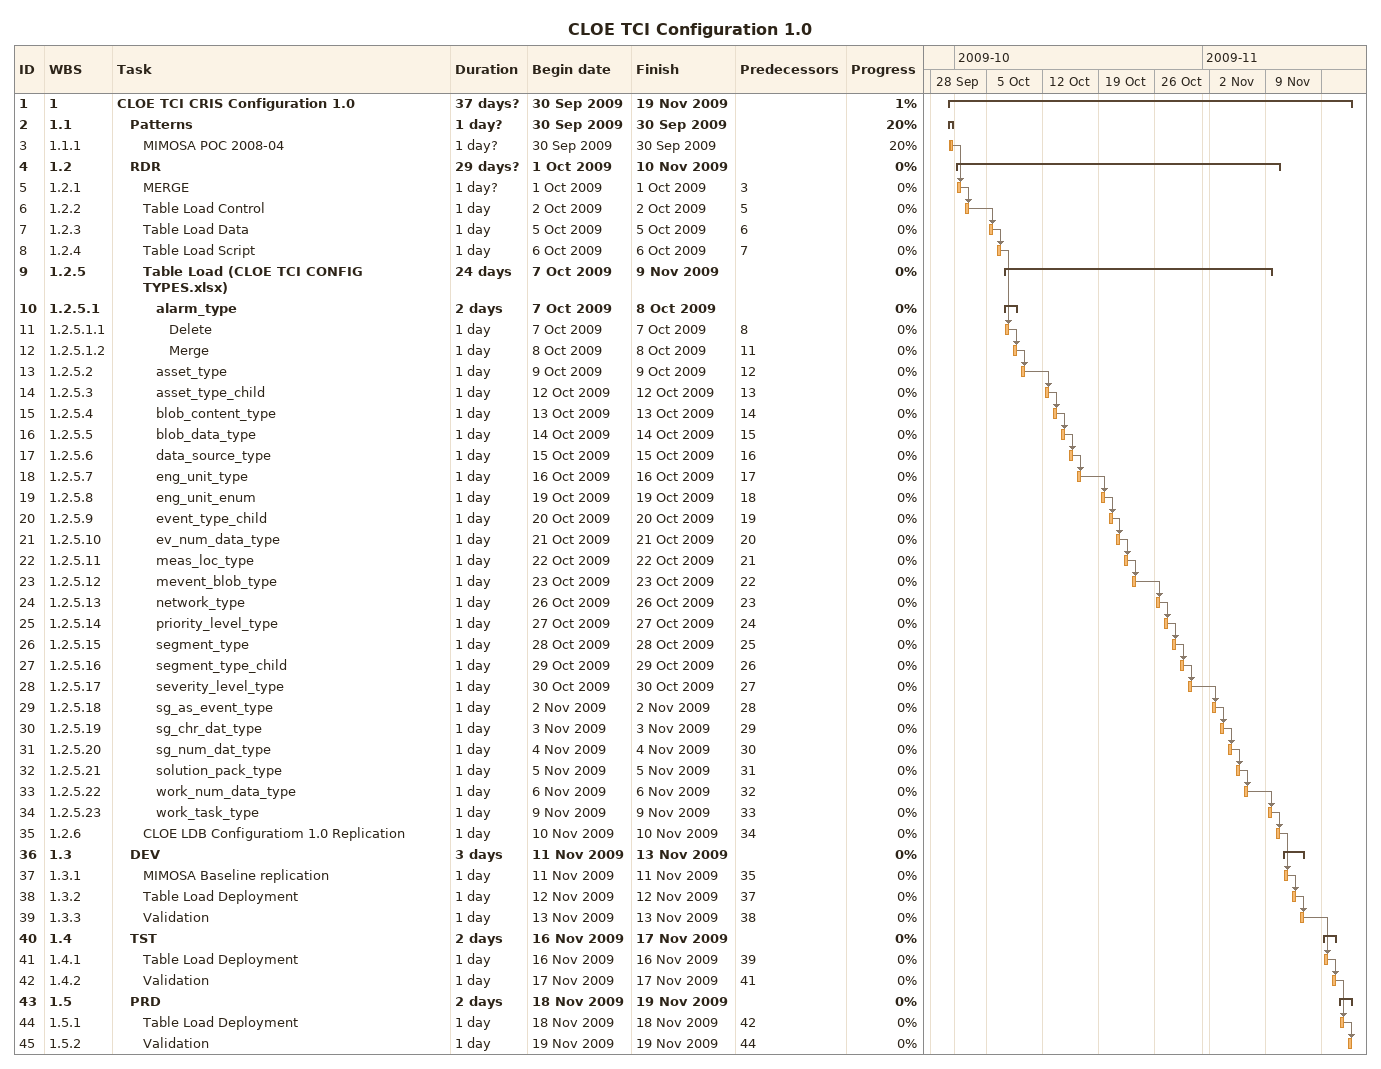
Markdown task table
CLOE TCI Configuration 1.0

| ID | WBS | Task | Duration | Start | Finish | Predecessors | % complete |
|---|---|---|---|---|---|---|---|
| 1 | 1 | **CLOE TCI CRIS Configuration 1.0** | 37d? | 2009-09-30 | 2009-11-19 |  | 1 |
| 2 | 1.1 | **Patterns** | 1d? | 2009-09-30 | 2009-09-30 |  | 20 |
| 3 | 1.1.1 | MIMOSA POC 2008-04 | 1d? | 2009-09-30 | 2009-09-30 |  | 20 |
| 4 | 1.2 | **RDR** | 29d? | 2009-10-01 | 2009-11-10 |  | 0 |
| 5 | 1.2.1 | MERGE | 1d? | 2009-10-01 | 2009-10-01 | 3 | 0 |
| 6 | 1.2.2 | Table Load Control | 1d | 2009-10-02 | 2009-10-02 | 5 | 0 |
| 7 | 1.2.3 | Table Load Data | 1d | 2009-10-05 | 2009-10-05 | 6 | 0 |
| 8 | 1.2.4 | Table Load Script | 1d | 2009-10-06 | 2009-10-06 | 7 | 0 |
| 9 | 1.2.5 | **Table Load (CLOE TCI CONFIG TYPES.xlsx)** | 24d | 2009-10-07 | 2009-11-09 |  | 0 |
| 10 | 1.2.5.1 | **alarm_type** | 2d | 2009-10-07 | 2009-10-08 |  | 0 |
| 11 | 1.2.5.1.1 | Delete | 1d | 2009-10-07 | 2009-10-07 | 8 | 0 |
| 12 | 1.2.5.1.2 | Merge | 1d | 2009-10-08 | 2009-10-08 | 11 | 0 |
| 13 | 1.2.5.2 | asset_type | 1d | 2009-10-09 | 2009-10-09 | 12 | 0 |
| 14 | 1.2.5.3 | asset_type_child | 1d | 2009-10-12 | 2009-10-12 | 13 | 0 |
| 15 | 1.2.5.4 | blob_content_type | 1d | 2009-10-13 | 2009-10-13 | 14 | 0 |
| 16 | 1.2.5.5 | blob_data_type | 1d | 2009-10-14 | 2009-10-14 | 15 | 0 |
| 17 | 1.2.5.6 | data_source_type | 1d | 2009-10-15 | 2009-10-15 | 16 | 0 |
| 18 | 1.2.5.7 | eng_unit_type | 1d | 2009-10-16 | 2009-10-16 | 17 | 0 |
| 19 | 1.2.5.8 | eng_unit_enum | 1d | 2009-10-19 | 2009-10-19 | 18 | 0 |
| 20 | 1.2.5.9 | event_type_child | 1d | 2009-10-20 | 2009-10-20 | 19 | 0 |
| 21 | 1.2.5.10 | ev_num_data_type | 1d | 2009-10-21 | 2009-10-21 | 20 | 0 |
| 22 | 1.2.5.11 | meas_loc_type | 1d | 2009-10-22 | 2009-10-22 | 21 | 0 |
| 23 | 1.2.5.12 | mevent_blob_type | 1d | 2009-10-23 | 2009-10-23 | 22 | 0 |
| 24 | 1.2.5.13 | network_type | 1d | 2009-10-26 | 2009-10-26 | 23 | 0 |
| 25 | 1.2.5.14 | priority_level_type | 1d | 2009-10-27 | 2009-10-27 | 24 | 0 |
| 26 | 1.2.5.15 | segment_type | 1d | 2009-10-28 | 2009-10-28 | 25 | 0 |
| 27 | 1.2.5.16 | segment_type_child | 1d | 2009-10-29 | 2009-10-29 | 26 | 0 |
| 28 | 1.2.5.17 | severity_level_type | 1d | 2009-10-30 | 2009-10-30 | 27 | 0 |
| 29 | 1.2.5.18 | sg_as_event_type | 1d | 2009-11-02 | 2009-11-02 | 28 | 0 |
| 30 | 1.2.5.19 | sg_chr_dat_type | 1d | 2009-11-03 | 2009-11-03 | 29 | 0 |
| 31 | 1.2.5.20 | sg_num_dat_type | 1d | 2009-11-04 | 2009-11-04 | 30 | 0 |
| 32 | 1.2.5.21 | solution_pack_type | 1d | 2009-11-05 | 2009-11-05 | 31 | 0 |
| 33 | 1.2.5.22 | work_num_data_type | 1d | 2009-11-06 | 2009-11-06 | 32 | 0 |
| 34 | 1.2.5.23 | work_task_type | 1d | 2009-11-09 | 2009-11-09 | 33 | 0 |
| 35 | 1.2.6 | CLOE LDB Configuratiom 1.0 Replication | 1d | 2009-11-10 | 2009-11-10 | 34 | 0 |
| 36 | 1.3 | **DEV** | 3d | 2009-11-11 | 2009-11-13 |  | 0 |
| 37 | 1.3.1 | MIMOSA Baseline replication | 1d | 2009-11-11 | 2009-11-11 | 35 | 0 |
| 38 | 1.3.2 | Table Load Deployment | 1d | 2009-11-12 | 2009-11-12 | 37 | 0 |
| 39 | 1.3.3 | Validation | 1d | 2009-11-13 | 2009-11-13 | 38 | 0 |
| 40 | 1.4 | **TST** | 2d | 2009-11-16 | 2009-11-17 |  | 0 |
| 41 | 1.4.1 | Table Load Deployment | 1d | 2009-11-16 | 2009-11-16 | 39 | 0 |
| 42 | 1.4.2 | Validation | 1d | 2009-11-17 | 2009-11-17 | 41 | 0 |
| 43 | 1.5 | **PRD** | 2d | 2009-11-18 | 2009-11-19 |  | 0 |
| 44 | 1.5.1 | Table Load Deployment | 1d | 2009-11-18 | 2009-11-18 | 42 | 0 |
| 45 | 1.5.2 | Validation | 1d | 2009-11-19 | 2009-11-19 | 44 | 0 |
